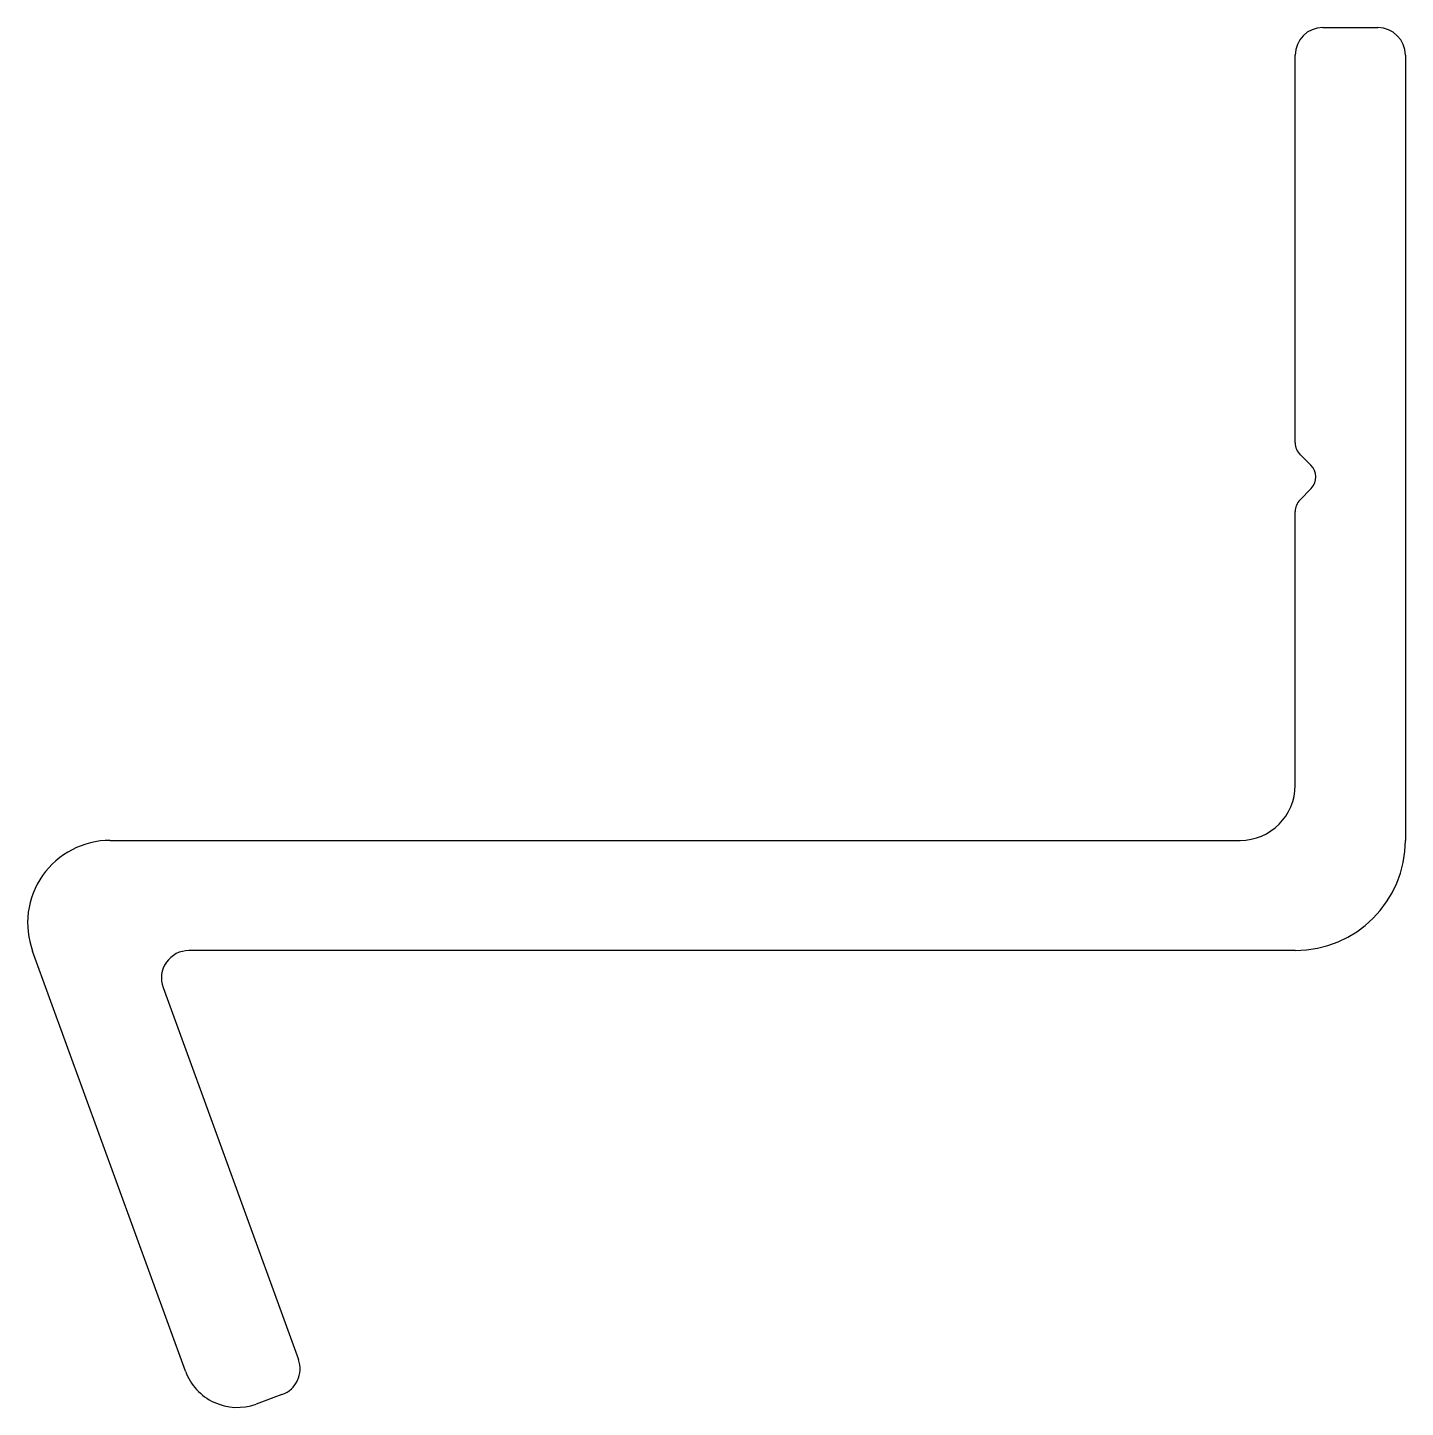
# Model space of a CAD drawing. Extents: x 319.3 to 344.3, y 651.9 to 676.9.
import ezdxf

# ---------------------------------------------------------------- set-up
doc = ezdxf.new("R2010")
doc.units = 0
doc.layers.get('0').update_dxf_attribs({"linetype": 'CONTINUOUS'})

msp = doc.modelspace()

# ---------------------------------------------------------------- linework, layer by layer
at = {"color": 7}
for p, q in [((342.774, 676.897), (343.774, 676.897)), ((342.274, 669.361), (342.274, 676.397)), ((344.274, 676.397), (344.274, 662.147)), ((342.559, 668.957), (342.364, 669.147)), ((342.359, 668.322), (342.564, 668.532)), ((342.274, 663.147), (342.274, 668.113)), ((320.774, 662.147), (341.274, 662.147)), ((322.138, 652.514), (319.364, 660.134)), ((342.274, 660.147), (322.202, 660.147)), ((321.732, 659.476), (324.188, 652.728)), ((323.89, 652.087), (323.42, 651.916))]:
    msp.add_line(p, q, dxfattribs=at)
for centre, radius, start, end in [((342.774, 676.397), 0.5, 90, 180), ((343.774, 676.397), 0.5, 0, 90), ((342.574, 669.361), 0.3, 180, 225.6928), ((342.35, 668.742), 0.3, 315.6928, 45.6928), ((342.574, 668.113), 0.3, 135.6928, 180), ((341.274, 663.147), 1, 270, 0), ((320.774, 660.647), 1.5, 90, 200), ((342.274, 662.147), 2, 270, 0), ((322.202, 659.647), 0.5, 90, 200), ((323.719, 652.557), 0.5, 290, 20), ((323.078, 652.856), 1, 200, 290)]:
    msp.add_arc(centre, radius, start, end, dxfattribs=at)

doc.saveas('drawing.dxf')
